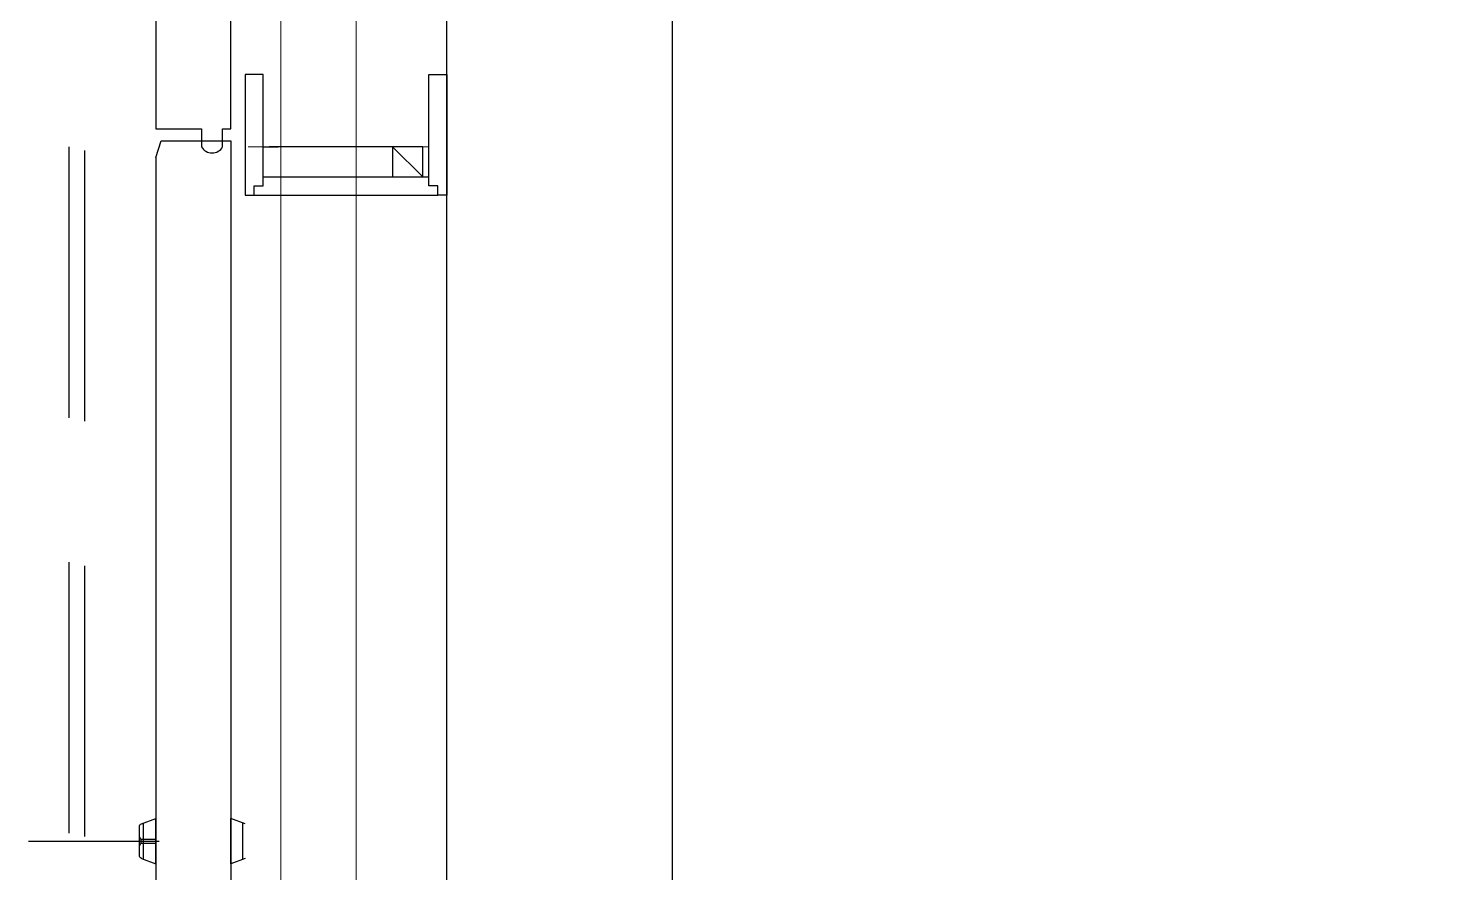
# Model space of a CAD drawing. Extents: x 152195838 to 160350639, y 364657247 to 370318102.
# Drawn here: x 157635878 to 157638243, y 365021606 to 365023008 of the extents above; entities that cross this region are included whole.
import ezdxf

# ---------------------------------------------------------------- set-up
doc = ezdxf.new("R2010")
doc.units = 0
doc.header["$MEASUREMENT"] = 0
doc.linetypes.add('HID', pattern=[2.3, 1.5, -0.8])
doc.layers.get('0').update_dxf_attribs({"linetype": 'CONTINUOUS'})
for name, color, linetype in [('4A.TEC 벽체 3', 4, 'CONTINUOUS'), ('4A.TEC 벽체 4', 7, 'CONTINUOUS'), ('XR-PLAN$0$자동도어', 4, 'CONTINUOUS'), ('㈜SE&C OPEN', 9, 'HID')]:
    doc.layers.add(name, color=color, linetype=linetype)
doc.layers.add('DEFPOINT', color=135, linetype='CONTINUOUS', plot=False)

# ---------------------------------------------------------------- blocks, each defined once
blk = doc.blocks.new('sa9w7er')
at = {"layer": '4A.TEC 벽체 3', "lineweight": 0, "ltscale": 15}
blk.add_line((1989155.6, 837658.3), (1989155.6, 837958.3), dxfattribs=at)
at = {"layer": 'XR-PLAN$0$자동도어', "linetype": 'Continuous', "ltscale": 10000}
for p, q in [((1989075.6, 837668.3), (1989075.6, 837973.3)), ((1989075.6, 837668.3), (1989075.6, 837973.3)), ((1989105.6, 837683.3), (1989105.6, 837958.3)), ((1989105.6, 837683.3), (1989105.6, 837958.3)), ((1989155.6, 837898.3), (1989155.6, 837693.3)), ((1989155.6, 837898.3), (1989155.6, 837693.3))]:
    blk.add_line(p, q, dxfattribs=at)
at = {"layer": 'XR-PLAN$0$자동도어', "linetype": 'Continuous'}
for p, q in [((1989155.6, 837898.3), (1989105.6, 837948.3)), ((1989155.6, 837898.3), (1989105.6, 837948.3)), ((1989155.6, 837683.3), (1989155.6, 837708.3)), ((1987973.4, 837653.6), (1987964.6, 837629.8)), ((1987973.4, 837653.6), (1987964.6, 837629.8)), ((1987972, 837649.8), (1988032.2, 837649.8)), ((1987972, 837649.8), (1988032.2, 837649.8)), ((1988030.8, 837653.6), (1988039.6, 837629.8)), ((1988030.8, 837653.6), (1988039.6, 837629.8)), ((1989165.4, 837629.8), (1987926.2, 837629.8)), ((1989165.4, 837629.8), (1987926.2, 837629.8)), ((1987964.6, 837629.8), (1988039.6, 837629.8)), ((1987964.6, 837629.8), (1988039.6, 837629.8)), ((1989165.4, 837514), (1989165.4, 837629.8)), ((1989165.4, 837514), (1989165.4, 837629.8)), ((1989137.9, 837504.8), (1987926.2, 837504.8)), ((1989137.9, 837504.8), (1987926.2, 837504.8)), ((1987964.6, 837504.8), (1988039.6, 837504.8)), ((1987973.4, 837481.1), (1987964.6, 837504.8)), ((1987964.6, 837504.8), (1988039.6, 837504.8)), ((1987973.4, 837481.1), (1987964.6, 837504.8)), ((1987998.9, 837480.4), (1987998.9, 837504.8)), ((1987998.9, 837480.4), (1987998.9, 837504.8)), ((1988002.1, 837293.5), (1988002.1, 837510.4)), ((1988002.1, 837293.5), (1988002.1, 837510.4)), ((1988005.4, 837480.4), (1988005.4, 837504.8)), ((1988005.4, 837480.4), (1988005.4, 837504.8)), ((1988030.8, 837481.1), (1988039.6, 837504.8)), ((1988030.8, 837481.1), (1988039.6, 837504.8)), ((1989137.9, 837504.8), (1989165.4, 837514)), ((1989137.9, 837504.8), (1989165.4, 837514)), ((1987972, 837484.8), (1988032.2, 837484.8)), ((1987972, 837484.8), (1988032.2, 837484.8)), ((1987978.1, 837477.8), (1988026.2, 837477.8)), ((1987978.1, 837477.8), (1988026.2, 837477.8)), ((1987998.9, 837480.4), (1987994.5, 837477.8)), ((1987998.9, 837480.4), (1987994.5, 837477.8)), ((1988005.4, 837480.4), (1987998.9, 837480.4)), ((1988005.4, 837480.4), (1987998.9, 837480.4)), ((1988005.4, 837480.4), (1988009.8, 837477.8)), ((1988005.4, 837480.4), (1988009.8, 837477.8))]:
    blk.add_line(p, q, dxfattribs=at)
for points in [[(1989090.6, 837973.3), (1989090.6, 837958.3), (1989275.6, 837958.3), (1989275.6, 837988.3), (1989075.6, 837988.3), (1989075.6, 837973.3)], [(1989090.6, 837973.3), (1989090.6, 837958.3), (1989275.6, 837958.3), (1989275.6, 837988.3), (1989075.6, 837988.3), (1989075.6, 837973.3)], [(1989155.6, 837898.3), (1989105.6, 837898.3), (1989105.6, 837948.3), (1989155.6, 837948.3)], [(1989155.6, 837898.3), (1989105.6, 837898.3), (1989105.6, 837948.3), (1989155.6, 837948.3)], [(1989090.6, 837668.3), (1989090.6, 837683.3), (1989275.6, 837683.3), (1989275.6, 837653.3), (1989075.6, 837653.3), (1989075.6, 837668.3)], [(1989090.6, 837668.3), (1989090.6, 837683.3), (1989275.6, 837683.3), (1989275.6, 837653.3), (1989075.6, 837653.3), (1989075.6, 837668.3)]]:
    blk.add_lwpolyline(points, close=True, dxfattribs=at)
at = {"layer": 'XR-PLAN$0$자동도어', "color": 8, "linetype": 'Continuous'}
blk.add_lwpolyline([(1990424.7, 837649.9), (1990479.9, 837649.9), (1990479.9, 837629.8), (1990525.6, 837629.8), (1990525.6, 837504.8), (1989185.5, 837504.8), (1989185.5, 837580.9), (1989155.8, 837580.9, -0.592566), (1989155.8, 837616), (1989185.5, 837616), (1989185.5, 837629.8), (1990424.7, 837629.8)], format="xyb", close=True, dxfattribs=at)
blk.add_lwpolyline([(1990424.7, 837649.9), (1990479.9, 837649.9), (1990479.9, 837629.8), (1990525.6, 837629.8), (1990525.6, 837504.8), (1989185.5, 837504.8), (1989185.5, 837580.9), (1989155.8, 837580.9, -0.592566), (1989155.8, 837616), (1989185.5, 837616), (1989185.5, 837629.8), (1990424.7, 837629.8)], format="xyb", close=True, dxfattribs=at)
at = {"layer": 'XR-PLAN$0$자동도어', "linetype": 'Continuous'}
for centre, start, end in [((1987978.1, 837482.8), 200.3231, 270), ((1987978.1, 837482.8), 200.3231, 270), ((1988026.2, 837482.8), 270, 339.6769), ((1988026.2, 837482.8), 270, 339.6769)]:
    blk.add_arc(centre, 5, start, end, dxfattribs=at)
at = {"layer": '㈜SE&C OPEN', "ltscale": 300}
for p, q in [((1990529.6, 837386.4), (1985221.3, 837386.4)), ((1990535.4, 837360.3), (1985215.5, 837360.3))]:
    blk.add_line(p, q, dxfattribs=at)
blk = doc.blocks.new('A$C111325cc')
at = {"layer": 'DEFPOINT'}
blk.add_line((193276.3, 244000), (193276.3, 0), dxfattribs=at)

msp = doc.modelspace()

# ---------------------------------------------------------------- linework, layer by layer
at = {"layer": '4A.TEC 벽체 3', "flags": 128}
msp.add_lwpolyline([(157636572.0046, 365048531.8958), (157636572.0046, 365003996.8958), (157669347.0046, 365003996.8958)], dxfattribs=at)
at = {"layer": '4A.TEC 벽체 4', "color": 251, "lineweight": 0, "ltscale": 15}
for points in [[(157636297.0046, 365049681.8958), (157636297.0046, 365003721.8958)], [(157636422.0046, 365049556.8958), (157636422.0046, 365003846.8958), (157669347.0046, 365003846.8958)]]:
    msp.add_lwpolyline(points, dxfattribs=at)

# ---------------------------------------------------------------- block references
at = {"linetype": 'Continuous', "ltscale": 5, "xscale": -1, "rotation": 270}
msp.add_blockref('sa9w7er', (156798584.1707, 363033656.1222), dxfattribs=at)
at = {"layer": 'DEFPOINT'}
msp.add_blockref('A$C111325cc', (157443670.7413, 364896968.7328), dxfattribs=at)

doc.saveas('drawing.dxf')
